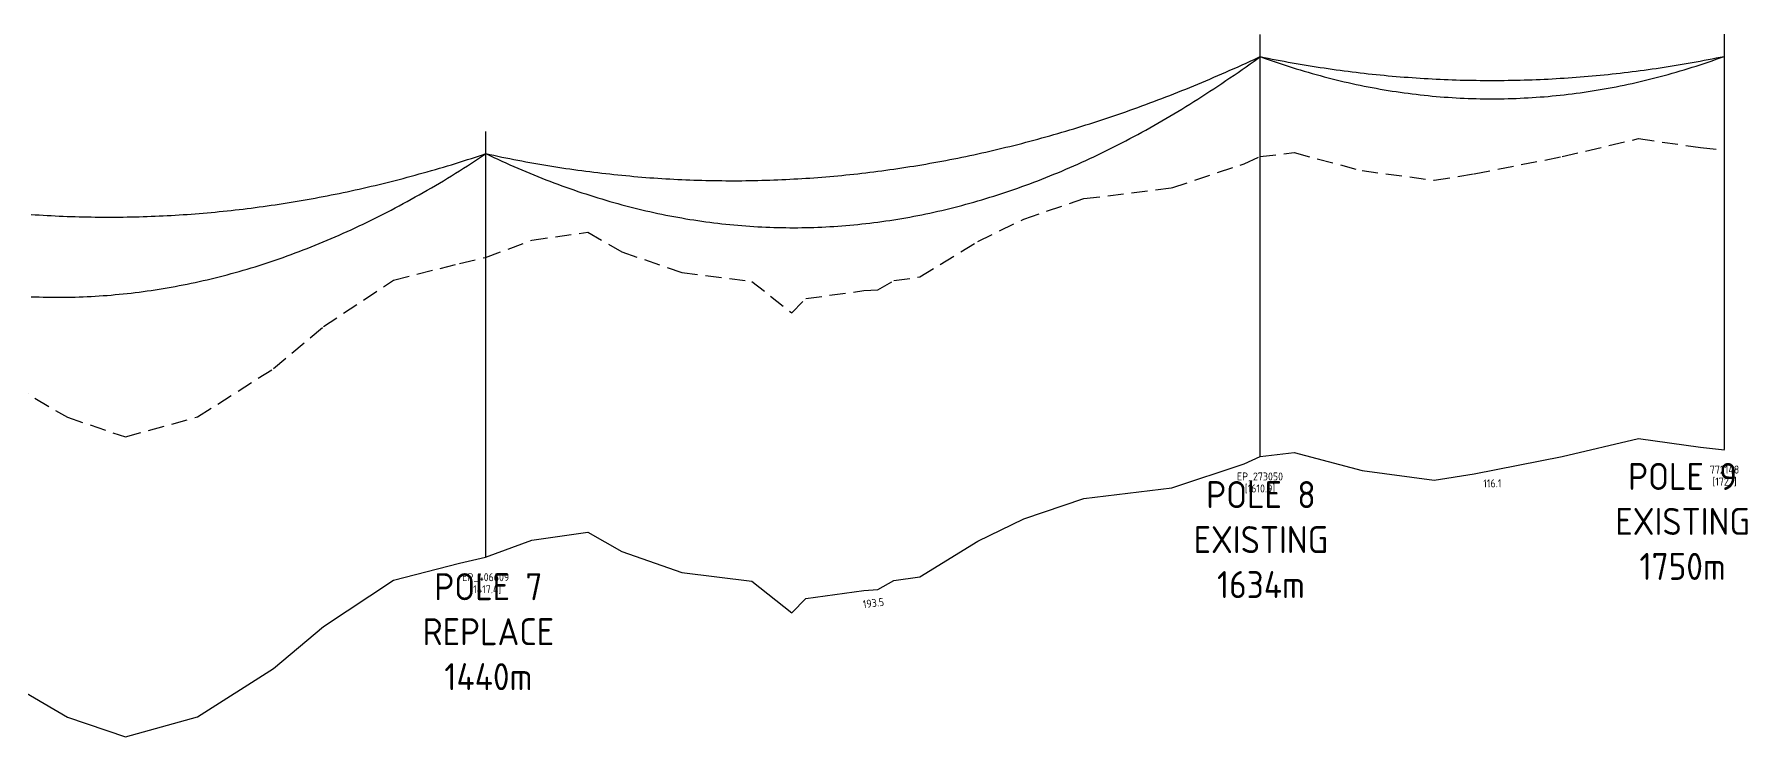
# Model space of a CAD drawing. Header units: metres. Extents: x 240566 to 246015, y 6282606 to 6289108.
# Drawn here: x 243985.7 to 244414, y 6288780.2 to 6288955.9 of the extents above; entities that cross this region are included whole.
import ezdxf
from ezdxf.enums import TextEntityAlignment as Align

# ---------------------------------------------------------------- set-up
doc = ezdxf.new("R2010")
doc.units = ezdxf.units.M
doc.linetypes.add('Cable New OH', pattern=[6, 4, -2])
doc.layers.add('Notes', color=7, linetype='Continuous')
doc.layers.add('Viewports', color=6, linetype='Continuous', plot=False)
doc.styles.add('iecISOCP', font='isocp.shx')
doc.styles.add('ISOCP', font='isocp.shx', dxfattribs={"height": 1.75})

msp = doc.modelspace()

# ---------------------------------------------------------------- linework, layer by layer
at = {"layer": 'Notes', "color": 0}
for p, q in [((244292.07, 6288850.32), (244292.07, 6288955.89)), ((244408.17, 6288852.04), (244408.17, 6288955.94))]:
    msp.add_line(p, q, dxfattribs=at)
at = {"layer": 'Notes', "color": 1}
msp.add_line((244098.57, 6288825.13), (244098.57, 6288931.63), dxfattribs=at)
at = {"layer": 'Notes', "color": 3, "linetype": 'Cable New OH'}
for p, q in [((244292.07, 6288925.32), (244300.57, 6288926.32)), ((244300.57, 6288926.32), (244317.58, 6288921.82)), ((244367.61, 6288925.32), (244386.62, 6288929.82)), ((244386.62, 6288929.82), (244402.13, 6288927.62)), ((244402.13, 6288927.62), (244408.13, 6288927.02)), ((244270.07, 6288917.52), (244288.07, 6288923.52)), ((244288.07, 6288923.52), (244292.07, 6288925.32)), ((244317.58, 6288921.82), (244335.59, 6288919.42)), ((244345.59, 6288921.02), (244367.61, 6288925.32)), ((244248.07, 6288914.82), (244270.07, 6288917.52)), ((244335.59, 6288919.42), (244345.59, 6288921.02)), ((244233.07, 6288909.72), (244248.07, 6288914.82)), ((244221.57, 6288904.12), (244233.07, 6288909.72)), ((244098.54, 6288900.12), (244110.05, 6288904.42)), ((244110.05, 6288904.42), (244124.05, 6288906.42)), ((244124.05, 6288906.42), (244132.56, 6288901.52)), ((244092.04, 6288898.62), (244098.54, 6288900.12)), ((244132.56, 6288901.52), (244147.56, 6288896.32)), ((244207.06, 6288895.22), (244221.57, 6288904.12)), ((244075.54, 6288894.42), (244092.04, 6288898.62)), ((244147.56, 6288896.32), (244165.06, 6288894.12)), ((244058.04, 6288882.82), (244075.54, 6288894.42)), ((244165.06, 6288894.12), (244175.06, 6288886.22)), ((244178.56, 6288889.82), (244193.06, 6288891.82)), ((244193.06, 6288891.82), (244196.56, 6288892.02)), ((244196.56, 6288892.02), (244200.56, 6288894.32)), ((244200.56, 6288894.32), (244207.06, 6288895.22)), ((244175.06, 6288886.22), (244178.56, 6288889.82)), ((244045.54, 6288872.32), (244058.04, 6288882.82)), ((243975.53, 6288870.92), (243994.04, 6288860.12)), ((244026.54, 6288860.22), (244045.54, 6288872.32)), ((243994.04, 6288860.12), (244008.54, 6288855.22)), ((244008.54, 6288855.22), (244026.54, 6288860.22))]:
    msp.add_line(p, q, dxfattribs=at)
at = {"layer": 'Notes'}
for p, q in [((244367.61, 6288850.32), (244386.62, 6288854.82)), ((244386.62, 6288854.82), (244402.13, 6288852.62)), ((244270.07, 6288842.52), (244288.07, 6288848.52)), ((244288.07, 6288848.52), (244292.07, 6288850.32)), ((244292.07, 6288850.32), (244300.57, 6288851.32)), ((244300.57, 6288851.32), (244317.58, 6288846.82)), ((244345.59, 6288846.02), (244367.61, 6288850.32)), ((244402.13, 6288852.62), (244408.13, 6288852.02)), ((244317.58, 6288846.82), (244335.59, 6288844.42)), ((244335.59, 6288844.42), (244345.59, 6288846.02)), ((244248.07, 6288839.82), (244270.07, 6288842.52)), ((244233.07, 6288834.72), (244248.07, 6288839.82)), ((244110.05, 6288829.42), (244124.05, 6288831.42)), ((244124.05, 6288831.42), (244132.56, 6288826.52)), ((244221.57, 6288829.12), (244233.07, 6288834.72)), ((244098.54, 6288825.12), (244110.05, 6288829.42)), ((244207.06, 6288820.22), (244221.57, 6288829.12)), ((244075.54, 6288819.42), (244092.04, 6288823.62)), ((244092.04, 6288823.62), (244098.54, 6288825.12)), ((244132.56, 6288826.52), (244147.56, 6288821.32)), ((244058.04, 6288807.82), (244075.54, 6288819.42)), ((244147.56, 6288821.32), (244165.06, 6288819.12)), ((244165.06, 6288819.12), (244175.06, 6288811.22)), ((244196.56, 6288817.02), (244200.56, 6288819.32)), ((244200.56, 6288819.32), (244207.06, 6288820.22)), ((244175.06, 6288811.22), (244178.56, 6288814.82)), ((244178.56, 6288814.82), (244193.06, 6288816.82)), ((244193.06, 6288816.82), (244196.56, 6288817.02)), ((244045.54, 6288797.32), (244058.04, 6288807.82)), ((244026.54, 6288785.22), (244045.54, 6288797.32)), ((243975.53, 6288795.92), (243994.04, 6288785.12)), ((243994.04, 6288785.12), (244008.54, 6288780.22)), ((244008.54, 6288780.22), (244026.54, 6288785.22))]:
    msp.add_line(p, q, dxfattribs=at)
at = {"layer": 'Notes', "color": 3}
for points in [[(244098.57, 6288926.08), (244099.57, 6288925.86), (244100.57, 6288925.65), (244101.57, 6288925.44), (244102.57, 6288925.23), (244103.57, 6288925.02), (244104.57, 6288924.82), (244105.57, 6288924.63), (244106.57, 6288924.43), (244107.57, 6288924.24), (244108.57, 6288924.06), (244109.57, 6288923.88), (244110.57, 6288923.7), (244111.57, 6288923.52), (244112.57, 6288923.35), (244113.57, 6288923.18), (244114.57, 6288923.02), (244115.57, 6288922.86), (244116.57, 6288922.7), (244117.57, 6288922.55), (244118.57, 6288922.39), (244119.57, 6288922.25), (244120.57, 6288922.1), (244121.57, 6288921.97), (244122.57, 6288921.83), (244123.57, 6288921.7), (244124.57, 6288921.57), (244125.57, 6288921.44), (244126.57, 6288921.32), (244127.57, 6288921.2), (244128.57, 6288921.09), (244129.57, 6288920.98), (244130.57, 6288920.87), (244131.57, 6288920.77), (244132.57, 6288920.67), (244133.57, 6288920.57), (244134.57, 6288920.48), (244135.57, 6288920.39), (244136.57, 6288920.3), (244137.57, 6288920.22), (244138.57, 6288920.14), (244139.57, 6288920.06), (244140.57, 6288919.99), (244141.57, 6288919.92), (244142.57, 6288919.86), (244143.57, 6288919.8), (244144.57, 6288919.74), (244145.57, 6288919.69), (244146.57, 6288919.63), (244147.57, 6288919.59), (244148.57, 6288919.54), (244149.57, 6288919.51), (244150.57, 6288919.47), (244151.57, 6288919.44), (244152.57, 6288919.41), (244153.57, 6288919.38), (244154.57, 6288919.36), (244155.57, 6288919.34), (244156.57, 6288919.33), (244157.57, 6288919.32), (244158.57, 6288919.31), (244159.57, 6288919.3), (244160.57, 6288919.3), (244161.57, 6288919.31), (244162.57, 6288919.31), (244163.57, 6288919.32), (244164.57, 6288919.34), (244165.57, 6288919.36), (244166.57, 6288919.38), (244167.57, 6288919.4), (244168.57, 6288919.43), (244169.57, 6288919.46), (244170.57, 6288919.5), (244171.57, 6288919.53), (244172.57, 6288919.58), (244173.57, 6288919.62), (244174.57, 6288919.67), (244175.57, 6288919.73), (244176.57, 6288919.78), (244177.57, 6288919.84), (244178.57, 6288919.91), (244179.57, 6288919.97), (244180.57, 6288920.04), (244181.57, 6288920.12), (244182.57, 6288920.2), (244183.57, 6288920.28), (244184.57, 6288920.36), (244185.57, 6288920.45), (244186.57, 6288920.55), (244187.57, 6288920.64), (244188.57, 6288920.74), (244189.57, 6288920.84), (244190.57, 6288920.95), (244191.57, 6288921.06), (244192.57, 6288921.17), (244193.57, 6288921.29), (244194.57, 6288921.41), (244195.57, 6288921.54), (244196.57, 6288921.66), (244197.57, 6288921.8), (244198.57, 6288921.93), (244199.57, 6288922.07), (244200.57, 6288922.21), (244201.57, 6288922.36), (244202.57, 6288922.51), (244203.57, 6288922.66), (244204.57, 6288922.82), (244205.57, 6288922.98), (244206.57, 6288923.14), (244207.57, 6288923.31), (244208.57, 6288923.48), (244209.57, 6288923.65), (244210.57, 6288923.83), (244211.57, 6288924.01), (244212.57, 6288924.2), (244213.57, 6288924.39), (244214.57, 6288924.58), (244215.57, 6288924.78), (244216.57, 6288924.97), (244217.57, 6288925.18), (244218.57, 6288925.38), (244219.57, 6288925.59), (244220.57, 6288925.81), (244221.57, 6288926.03), (244222.57, 6288926.25), (244223.57, 6288926.47), (244224.57, 6288926.7), (244225.57, 6288926.93), (244226.57, 6288927.16), (244227.57, 6288927.4), (244228.57, 6288927.65), (244229.57, 6288927.89), (244230.57, 6288928.14), (244231.57, 6288928.39), (244232.57, 6288928.65), (244233.57, 6288928.91), (244234.57, 6288929.17), (244235.57, 6288929.44), (244236.57, 6288929.71), (244237.57, 6288929.99), (244238.57, 6288930.26), (244239.57, 6288930.55), (244240.57, 6288930.83), (244241.57, 6288931.12), (244242.57, 6288931.41), (244243.57, 6288931.71), (244244.57, 6288932.01), (244245.57, 6288932.31), (244246.57, 6288932.62), (244247.57, 6288932.93), (244248.57, 6288933.24), (244249.57, 6288933.56), (244250.57, 6288933.88), (244251.57, 6288934.2), (244252.57, 6288934.53), (244253.57, 6288934.86), (244254.57, 6288935.2), (244255.57, 6288935.53), (244256.57, 6288935.88), (244257.57, 6288936.22), (244258.57, 6288936.57), (244259.57, 6288936.93), (244260.57, 6288937.28), (244261.57, 6288937.64), (244262.57, 6288938.01), (244263.57, 6288938.37), (244264.57, 6288938.74), (244265.57, 6288939.12), (244266.57, 6288939.5), (244267.57, 6288939.88), (244268.57, 6288940.26), (244269.57, 6288940.65), (244270.57, 6288941.04), (244271.57, 6288941.44), (244272.57, 6288941.84), (244273.57, 6288942.24), (244274.57, 6288942.65), (244275.57, 6288943.06), (244276.57, 6288943.47), (244277.57, 6288943.89), (244278.57, 6288944.31), (244279.57, 6288944.73), (244280.57, 6288945.16), (244281.57, 6288945.59), (244282.57, 6288946.03), (244283.57, 6288946.47), (244284.57, 6288946.91), (244285.57, 6288947.35), (244286.57, 6288947.8), (244287.57, 6288948.26), (244288.57, 6288948.71), (244289.57, 6288949.17), (244290.57, 6288949.64), (244291.57, 6288950.1), (244292.07, 6288950.34)], [(244098.57, 6288926.08), (244099.57, 6288925.6), (244100.57, 6288925.13), (244101.57, 6288924.66), (244102.57, 6288924.2), (244103.57, 6288923.74), (244104.57, 6288923.3), (244105.57, 6288922.85), (244106.57, 6288922.42), (244107.57, 6288921.99), (244108.57, 6288921.57), (244109.57, 6288921.15), (244110.57, 6288920.74), (244111.57, 6288920.34), (244112.57, 6288919.94), (244113.57, 6288919.55), (244114.57, 6288919.16), (244115.57, 6288918.78), (244116.57, 6288918.41), (244117.57, 6288918.04), (244118.57, 6288917.68), (244119.57, 6288917.33), (244120.57, 6288916.98), (244121.57, 6288916.64), (244122.57, 6288916.31), (244123.57, 6288915.98), (244124.57, 6288915.66), (244125.57, 6288915.34), (244126.57, 6288915.03), (244127.57, 6288914.73), (244128.57, 6288914.43), (244129.57, 6288914.14), (244130.57, 6288913.85), (244131.57, 6288913.57), (244132.57, 6288913.3), (244133.57, 6288913.04), (244134.57, 6288912.78), (244135.57, 6288912.52), (244136.57, 6288912.28), (244137.57, 6288912.04), (244138.57, 6288911.8), (244139.57, 6288911.57), (244140.57, 6288911.35), (244141.57, 6288911.14), (244142.57, 6288910.93), (244143.57, 6288910.72), (244144.57, 6288910.53), (244145.57, 6288910.34), (244146.57, 6288910.15), (244147.57, 6288909.98), (244148.57, 6288909.8), (244149.57, 6288909.64), (244150.57, 6288909.48), (244151.57, 6288909.33), (244152.57, 6288909.18), (244153.57, 6288909.04), (244154.57, 6288908.91), (244155.57, 6288908.78), (244156.57, 6288908.66), (244157.57, 6288908.54), (244158.57, 6288908.43), (244159.57, 6288908.33), (244160.57, 6288908.24), (244161.57, 6288908.15), (244162.57, 6288908.06), (244163.57, 6288907.99), (244164.57, 6288907.91), (244165.57, 6288907.85), (244166.57, 6288907.79), (244167.57, 6288907.74), (244168.57, 6288907.69), (244169.57, 6288907.65), (244170.57, 6288907.62), (244171.57, 6288907.59), (244172.57, 6288907.57), (244173.57, 6288907.56), (244174.57, 6288907.55), (244175.57, 6288907.55), (244176.57, 6288907.55), (244177.57, 6288907.56), (244178.57, 6288907.58), (244179.57, 6288907.6), (244180.57, 6288907.63), (244181.57, 6288907.67), (244182.57, 6288907.71), (244183.57, 6288907.76), (244184.57, 6288907.81), (244185.57, 6288907.87), (244186.57, 6288907.94), (244187.57, 6288908.01), (244188.57, 6288908.09), (244189.57, 6288908.18), (244190.57, 6288908.27), (244191.57, 6288908.37), (244192.57, 6288908.48), (244193.57, 6288908.59), (244194.57, 6288908.7), (244195.57, 6288908.83), (244196.57, 6288908.96), (244197.57, 6288909.09), (244198.57, 6288909.24), (244199.57, 6288909.39), (244200.57, 6288909.54), (244201.57, 6288909.7), (244202.57, 6288909.87), (244203.57, 6288910.04), (244204.57, 6288910.22), (244205.57, 6288910.41), (244206.57, 6288910.6), (244207.57, 6288910.8), (244208.57, 6288911.01), (244209.57, 6288911.22), (244210.57, 6288911.44), (244211.57, 6288911.66), (244212.57, 6288911.89), (244213.57, 6288912.13), (244214.57, 6288912.37), (244215.57, 6288912.62), (244216.57, 6288912.88), (244217.57, 6288913.14), (244218.57, 6288913.41), (244219.57, 6288913.68), (244220.57, 6288913.96), (244221.57, 6288914.25), (244222.57, 6288914.54), (244223.57, 6288914.84), (244224.57, 6288915.15), (244225.57, 6288915.46), (244226.57, 6288915.78), (244227.57, 6288916.1), (244228.57, 6288916.44), (244229.57, 6288916.77), (244230.57, 6288917.12), (244231.57, 6288917.47), (244232.57, 6288917.82), (244233.57, 6288918.19), (244234.57, 6288918.55), (244235.57, 6288918.93), (244236.57, 6288919.31), (244237.57, 6288919.7), (244238.57, 6288920.09), (244239.57, 6288920.49), (244240.57, 6288920.9), (244241.57, 6288921.31), (244242.57, 6288921.73), (244243.57, 6288922.16), (244244.57, 6288922.59), (244245.57, 6288923.03), (244246.57, 6288923.47), (244247.57, 6288923.92), (244248.57, 6288924.38), (244249.57, 6288924.84), (244250.57, 6288925.31), (244251.57, 6288925.79), (244252.57, 6288926.27), (244253.57, 6288926.76), (244254.57, 6288927.25), (244255.57, 6288927.75), (244256.57, 6288928.26), (244257.57, 6288928.77), (244258.57, 6288929.29), (244259.57, 6288929.82), (244260.57, 6288930.35), (244261.57, 6288930.89), (244262.57, 6288931.43), (244263.57, 6288931.98), (244264.57, 6288932.54), (244265.57, 6288933.11), (244266.57, 6288933.68), (244267.57, 6288934.25), (244268.57, 6288934.83), (244269.57, 6288935.42), (244270.57, 6288936.02), (244271.57, 6288936.62), (244272.57, 6288937.23), (244273.57, 6288937.84), (244274.57, 6288938.46), (244275.57, 6288939.09), (244276.57, 6288939.72), (244277.57, 6288940.36), (244278.57, 6288941.01), (244279.57, 6288941.66), (244280.57, 6288942.32), (244281.57, 6288942.98), (244282.57, 6288943.65), (244283.57, 6288944.33), (244284.57, 6288945.01), (244285.57, 6288945.7), (244286.57, 6288946.4), (244287.57, 6288947.1), (244288.57, 6288947.81), (244289.57, 6288948.52), (244290.57, 6288949.24), (244291.57, 6288949.97), (244292.07, 6288950.34)], [(244292.07, 6288950.34), (244293.07, 6288949.98), (244294.07, 6288949.62), (244295.07, 6288949.27), (244296.07, 6288948.93), (244297.07, 6288948.59), (244298.07, 6288948.26), (244299.07, 6288947.94), (244300.07, 6288947.62), (244301.07, 6288947.31), (244302.07, 6288947.01), (244303.07, 6288946.71), (244304.07, 6288946.42), (244305.07, 6288946.13), (244306.07, 6288945.85), (244307.07, 6288945.58), (244308.07, 6288945.31), (244309.07, 6288945.05), (244310.07, 6288944.8), (244311.07, 6288944.55), (244312.07, 6288944.31), (244313.07, 6288944.07), (244314.07, 6288943.84), (244315.07, 6288943.62), (244316.07, 6288943.4), (244317.07, 6288943.19), (244318.07, 6288942.99), (244319.07, 6288942.79), (244320.07, 6288942.6), (244321.07, 6288942.41), (244322.07, 6288942.23), (244323.07, 6288942.06), (244324.07, 6288941.9), (244325.07, 6288941.74), (244326.07, 6288941.58), (244327.07, 6288941.43), (244328.07, 6288941.29), (244329.07, 6288941.16), (244330.07, 6288941.03), (244331.07, 6288940.91), (244332.07, 6288940.79), (244333.07, 6288940.68), (244334.07, 6288940.58), (244335.07, 6288940.48), (244336.07, 6288940.39), (244337.07, 6288940.31), (244338.07, 6288940.23), (244339.07, 6288940.16), (244340.07, 6288940.09), (244341.07, 6288940.03), (244342.07, 6288939.98), (244343.07, 6288939.93), (244344.07, 6288939.89), (244345.07, 6288939.86), (244346.07, 6288939.83), (244347.07, 6288939.81), (244348.07, 6288939.79), (244349.07, 6288939.78), (244350.07, 6288939.78), (244351.07, 6288939.79), (244352.07, 6288939.79), (244353.07, 6288939.81), (244354.07, 6288939.83), (244355.07, 6288939.86), (244356.07, 6288939.9), (244357.07, 6288939.94), (244358.07, 6288939.99), (244359.07, 6288940.04), (244360.07, 6288940.1), (244361.07, 6288940.17), (244362.07, 6288940.24), (244363.07, 6288940.32), (244364.07, 6288940.4), (244365.07, 6288940.5), (244366.07, 6288940.59), (244367.07, 6288940.7), (244368.07, 6288940.81), (244369.07, 6288940.93), (244370.07, 6288941.05), (244371.07, 6288941.18), (244372.07, 6288941.31), (244373.07, 6288941.46), (244374.07, 6288941.6), (244375.07, 6288941.76), (244376.07, 6288941.92), (244377.07, 6288942.09), (244378.07, 6288942.26), (244379.07, 6288942.44), (244380.07, 6288942.63), (244381.07, 6288942.82), (244382.07, 6288943.02), (244383.07, 6288943.22), (244384.07, 6288943.43), (244385.07, 6288943.65), (244386.07, 6288943.87), (244387.07, 6288944.1), (244388.07, 6288944.34), (244389.07, 6288944.58), (244390.07, 6288944.83), (244391.07, 6288945.09), (244392.07, 6288945.35), (244393.07, 6288945.62), (244394.07, 6288945.89), (244395.07, 6288946.17), (244396.07, 6288946.46), (244397.07, 6288946.75), (244398.07, 6288947.05), (244399.07, 6288947.36), (244400.07, 6288947.67), (244401.07, 6288947.99), (244402.07, 6288948.31), (244403.07, 6288948.64), (244404.07, 6288948.98), (244405.07, 6288949.32), (244406.07, 6288949.67), (244407.07, 6288950.03), (244408.07, 6288950.39), (244408.17, 6288950.43)], [(244292.07, 6288950.34), (244293.07, 6288950.13), (244294.07, 6288949.93), (244295.07, 6288949.74), (244296.07, 6288949.54), (244297.07, 6288949.35), (244298.07, 6288949.17), (244299.07, 6288948.98), (244300.07, 6288948.8), (244301.07, 6288948.63), (244302.07, 6288948.46), (244303.07, 6288948.29), (244304.07, 6288948.12), (244305.07, 6288947.96), (244306.07, 6288947.8), (244307.07, 6288947.65), (244308.07, 6288947.5), (244309.07, 6288947.35), (244310.07, 6288947.21), (244311.07, 6288947.07), (244312.07, 6288946.93), (244313.07, 6288946.8), (244314.07, 6288946.67), (244315.07, 6288946.54), (244316.07, 6288946.42), (244317.07, 6288946.3), (244318.07, 6288946.19), (244319.07, 6288946.07), (244320.07, 6288945.97), (244321.07, 6288945.86), (244322.07, 6288945.76), (244323.07, 6288945.66), (244324.07, 6288945.57), (244325.07, 6288945.48), (244326.07, 6288945.39), (244327.07, 6288945.31), (244328.07, 6288945.23), (244329.07, 6288945.16), (244330.07, 6288945.08), (244331.07, 6288945.01), (244332.07, 6288944.95), (244333.07, 6288944.89), (244334.07, 6288944.83), (244335.07, 6288944.77), (244336.07, 6288944.72), (244337.07, 6288944.68), (244338.07, 6288944.63), (244339.07, 6288944.59), (244340.07, 6288944.55), (244341.07, 6288944.52), (244342.07, 6288944.49), (244343.07, 6288944.47), (244344.07, 6288944.44), (244345.07, 6288944.42), (244346.07, 6288944.41), (244347.07, 6288944.4), (244348.07, 6288944.39), (244349.07, 6288944.38), (244350.07, 6288944.38), (244351.07, 6288944.38), (244352.07, 6288944.39), (244353.07, 6288944.4), (244354.07, 6288944.41), (244355.07, 6288944.43), (244356.07, 6288944.45), (244357.07, 6288944.47), (244358.07, 6288944.5), (244359.07, 6288944.53), (244360.07, 6288944.57), (244361.07, 6288944.6), (244362.07, 6288944.65), (244363.07, 6288944.69), (244364.07, 6288944.74), (244365.07, 6288944.79), (244366.07, 6288944.85), (244367.07, 6288944.91), (244368.07, 6288944.97), (244369.07, 6288945.04), (244370.07, 6288945.11), (244371.07, 6288945.18), (244372.07, 6288945.26), (244373.07, 6288945.34), (244374.07, 6288945.42), (244375.07, 6288945.51), (244376.07, 6288945.6), (244377.07, 6288945.7), (244378.07, 6288945.79), (244379.07, 6288945.9), (244380.07, 6288946), (244381.07, 6288946.11), (244382.07, 6288946.22), (244383.07, 6288946.34), (244384.07, 6288946.46), (244385.07, 6288946.58), (244386.07, 6288946.71), (244387.07, 6288946.84), (244388.07, 6288946.98), (244389.07, 6288947.11), (244390.07, 6288947.26), (244391.07, 6288947.4), (244392.07, 6288947.55), (244393.07, 6288947.7), (244394.07, 6288947.86), (244395.07, 6288948.01), (244396.07, 6288948.18), (244397.07, 6288948.34), (244398.07, 6288948.51), (244399.07, 6288948.69), (244400.07, 6288948.86), (244401.07, 6288949.04), (244402.07, 6288949.23), (244403.07, 6288949.42), (244404.07, 6288949.61), (244405.07, 6288949.8), (244406.07, 6288950), (244407.07, 6288950.2), (244408.07, 6288950.41), (244408.17, 6288950.43)], [(243984.97, 6288910.87), (243985.97, 6288910.8), (243986.97, 6288910.74), (243987.97, 6288910.68), (243988.97, 6288910.62), (243989.97, 6288910.57), (243990.97, 6288910.52), (243991.97, 6288910.47), (243992.97, 6288910.43), (243993.97, 6288910.39), (243994.97, 6288910.35), (243995.97, 6288910.32), (243996.97, 6288910.3), (243997.97, 6288910.27), (243998.97, 6288910.25), (243999.97, 6288910.23), (244000.97, 6288910.22), (244001.97, 6288910.21), (244002.97, 6288910.2), (244003.97, 6288910.2), (244004.97, 6288910.2), (244005.97, 6288910.2), (244006.97, 6288910.21), (244007.97, 6288910.22), (244008.97, 6288910.24), (244009.97, 6288910.26), (244010.97, 6288910.28), (244011.97, 6288910.3), (244012.97, 6288910.33), (244013.97, 6288910.36), (244014.97, 6288910.4), (244015.97, 6288910.44), (244016.97, 6288910.48), (244017.97, 6288910.53), (244018.97, 6288910.58), (244019.97, 6288910.64), (244020.97, 6288910.69), (244021.97, 6288910.75), (244022.97, 6288910.82), (244023.97, 6288910.89), (244024.97, 6288910.96), (244025.97, 6288911.04), (244026.97, 6288911.12), (244027.97, 6288911.2), (244028.97, 6288911.28), (244029.97, 6288911.37), (244030.97, 6288911.47), (244031.97, 6288911.56), (244032.97, 6288911.67), (244033.97, 6288911.77), (244034.97, 6288911.88), (244035.97, 6288911.99), (244036.97, 6288912.1), (244037.97, 6288912.22), (244038.97, 6288912.34), (244039.97, 6288912.47), (244040.97, 6288912.6), (244041.97, 6288912.73), (244042.97, 6288912.87), (244043.97, 6288913.01), (244044.97, 6288913.15), (244045.97, 6288913.3), (244046.97, 6288913.45), (244047.97, 6288913.6), (244048.97, 6288913.76), (244049.97, 6288913.92), (244050.97, 6288914.09), (244051.97, 6288914.26), (244052.97, 6288914.43), (244053.97, 6288914.6), (244054.97, 6288914.78), (244055.97, 6288914.97), (244056.97, 6288915.15), (244057.97, 6288915.34), (244058.97, 6288915.54), (244059.97, 6288915.73), (244060.97, 6288915.93), (244061.97, 6288916.14), (244062.97, 6288916.35), (244063.97, 6288916.56), (244064.97, 6288916.77), (244065.97, 6288916.99), (244066.97, 6288917.21), (244067.97, 6288917.44), (244068.97, 6288917.67), (244069.97, 6288917.9), (244070.97, 6288918.14), (244071.97, 6288918.38), (244072.97, 6288918.62), (244073.97, 6288918.87), (244074.97, 6288919.12), (244075.97, 6288919.38), (244076.97, 6288919.63), (244077.97, 6288919.89), (244078.97, 6288920.16), (244079.97, 6288920.43), (244080.97, 6288920.7), (244081.97, 6288920.98), (244082.97, 6288921.26), (244083.97, 6288921.54), (244084.97, 6288921.83), (244085.97, 6288922.12), (244086.97, 6288922.41), (244087.97, 6288922.71), (244088.97, 6288923.01), (244089.97, 6288923.31), (244090.97, 6288923.62), (244091.97, 6288923.93), (244092.97, 6288924.25), (244093.97, 6288924.57), (244094.97, 6288924.89), (244095.97, 6288925.21), (244096.97, 6288925.54), (244097.97, 6288925.88), (244098.57, 6288926.08)], [(243984.97, 6288890.29), (243985.97, 6288890.25), (243986.97, 6288890.22), (243987.97, 6288890.19), (243988.97, 6288890.17), (243989.97, 6288890.16), (243990.97, 6288890.15), (243991.97, 6288890.15), (243992.97, 6288890.16), (243993.97, 6288890.17), (243994.97, 6288890.19), (243995.97, 6288890.21), (243996.97, 6288890.24), (243997.97, 6288890.28), (243998.97, 6288890.32), (243999.97, 6288890.37), (244000.97, 6288890.43), (244001.97, 6288890.49), (244002.97, 6288890.56), (244003.97, 6288890.63), (244004.97, 6288890.71), (244005.97, 6288890.8), (244006.97, 6288890.89), (244007.97, 6288890.99), (244008.97, 6288891.1), (244009.97, 6288891.21), (244010.97, 6288891.33), (244011.97, 6288891.45), (244012.97, 6288891.58), (244013.97, 6288891.72), (244014.97, 6288891.87), (244015.97, 6288892.02), (244016.97, 6288892.17), (244017.97, 6288892.33), (244018.97, 6288892.5), (244019.97, 6288892.68), (244020.97, 6288892.86), (244021.97, 6288893.05), (244022.97, 6288893.24), (244023.97, 6288893.44), (244024.97, 6288893.65), (244025.97, 6288893.86), (244026.97, 6288894.08), (244027.97, 6288894.3), (244028.97, 6288894.53), (244029.97, 6288894.77), (244030.97, 6288895.02), (244031.97, 6288895.27), (244032.97, 6288895.52), (244033.97, 6288895.79), (244034.97, 6288896.06), (244035.97, 6288896.33), (244036.97, 6288896.61), (244037.97, 6288896.9), (244038.97, 6288897.2), (244039.97, 6288897.5), (244040.97, 6288897.8), (244041.97, 6288898.12), (244042.97, 6288898.43), (244043.97, 6288898.76), (244044.97, 6288899.09), (244045.97, 6288899.43), (244046.97, 6288899.78), (244047.97, 6288900.13), (244048.97, 6288900.48), (244049.97, 6288900.85), (244050.97, 6288901.22), (244051.97, 6288901.59), (244052.97, 6288901.97), (244053.97, 6288902.36), (244054.97, 6288902.76), (244055.97, 6288903.16), (244056.97, 6288903.57), (244057.97, 6288903.98), (244058.97, 6288904.4), (244059.97, 6288904.83), (244060.97, 6288905.26), (244061.97, 6288905.7), (244062.97, 6288906.14), (244063.97, 6288906.59), (244064.97, 6288907.05), (244065.97, 6288907.51), (244066.97, 6288907.98), (244067.97, 6288908.46), (244068.97, 6288908.94), (244069.97, 6288909.43), (244070.97, 6288909.93), (244071.97, 6288910.43), (244072.97, 6288910.94), (244073.97, 6288911.45), (244074.97, 6288911.97), (244075.97, 6288912.5), (244076.97, 6288913.03), (244077.97, 6288913.57), (244078.97, 6288914.12), (244079.97, 6288914.67), (244080.97, 6288915.23), (244081.97, 6288915.79), (244082.97, 6288916.36), (244083.97, 6288916.94), (244084.97, 6288917.52), (244085.97, 6288918.11), (244086.97, 6288918.71), (244087.97, 6288919.31), (244088.97, 6288919.92), (244089.97, 6288920.53), (244090.97, 6288921.15), (244091.97, 6288921.78), (244092.97, 6288922.41), (244093.97, 6288923.05), (244094.97, 6288923.7), (244095.97, 6288924.35), (244096.97, 6288925.01), (244097.97, 6288925.68), (244098.57, 6288926.08)]]:
    msp.add_lwpolyline(points, dxfattribs=at)

# ---------------------------------------------------------------- texts
at = {"layer": 'Notes', "linetype": 'Continuous', "char_height": 6.75, "attachment_point": 5, "style": 'iecISOCP'}
for s, insert in [('\\pt81;POLE 9\\PEXISTING\\P1750m', (244397.69, 6288834.08)), ('\\pt81;POLE 8\\PEXISTING\\P1634m', (244292.3, 6288829.53)), ('\\pt81;POLE 7\\PREPLACE\\P1440m', (244099.22, 6288806.5))]:
    msp.add_mtext_dynamic_manual_height_columns(s, width=45.0232, gutter_width=1, heights=[0], dxfattribs=dict(at, insert=insert))
at = {"layer": 'Viewports', "style": 'ISOCP'}
for s, p in [('EP_273050', (244292.07, 6288846.32)), ('772148', (244408.17, 6288848.04)), ('[1727]', (244408.17, 6288845.04)), ('[1610.9]', (244292.07, 6288843.32)), ('EP_406609', (244098.57, 6288821.13)), ('[1417.4]', (244098.57, 6288818.13))]:
    msp.add_text(s, height=2, dxfattribs=at).set_placement(p, align=Align.TOP_CENTER)
at = {"layer": 'Viewports', "color": 2, "style": 'ISOCP'}
for s, rotation, p in [('116.1', 0.8487, (244350.12, 6288844.6)), ('193.5', 7.4167, (244195.32, 6288814.65))]:
    msp.add_text(s, height=2, rotation=rotation, dxfattribs=at).set_placement(p, align=Align.TOP_CENTER)

doc.saveas('drawing.dxf')
